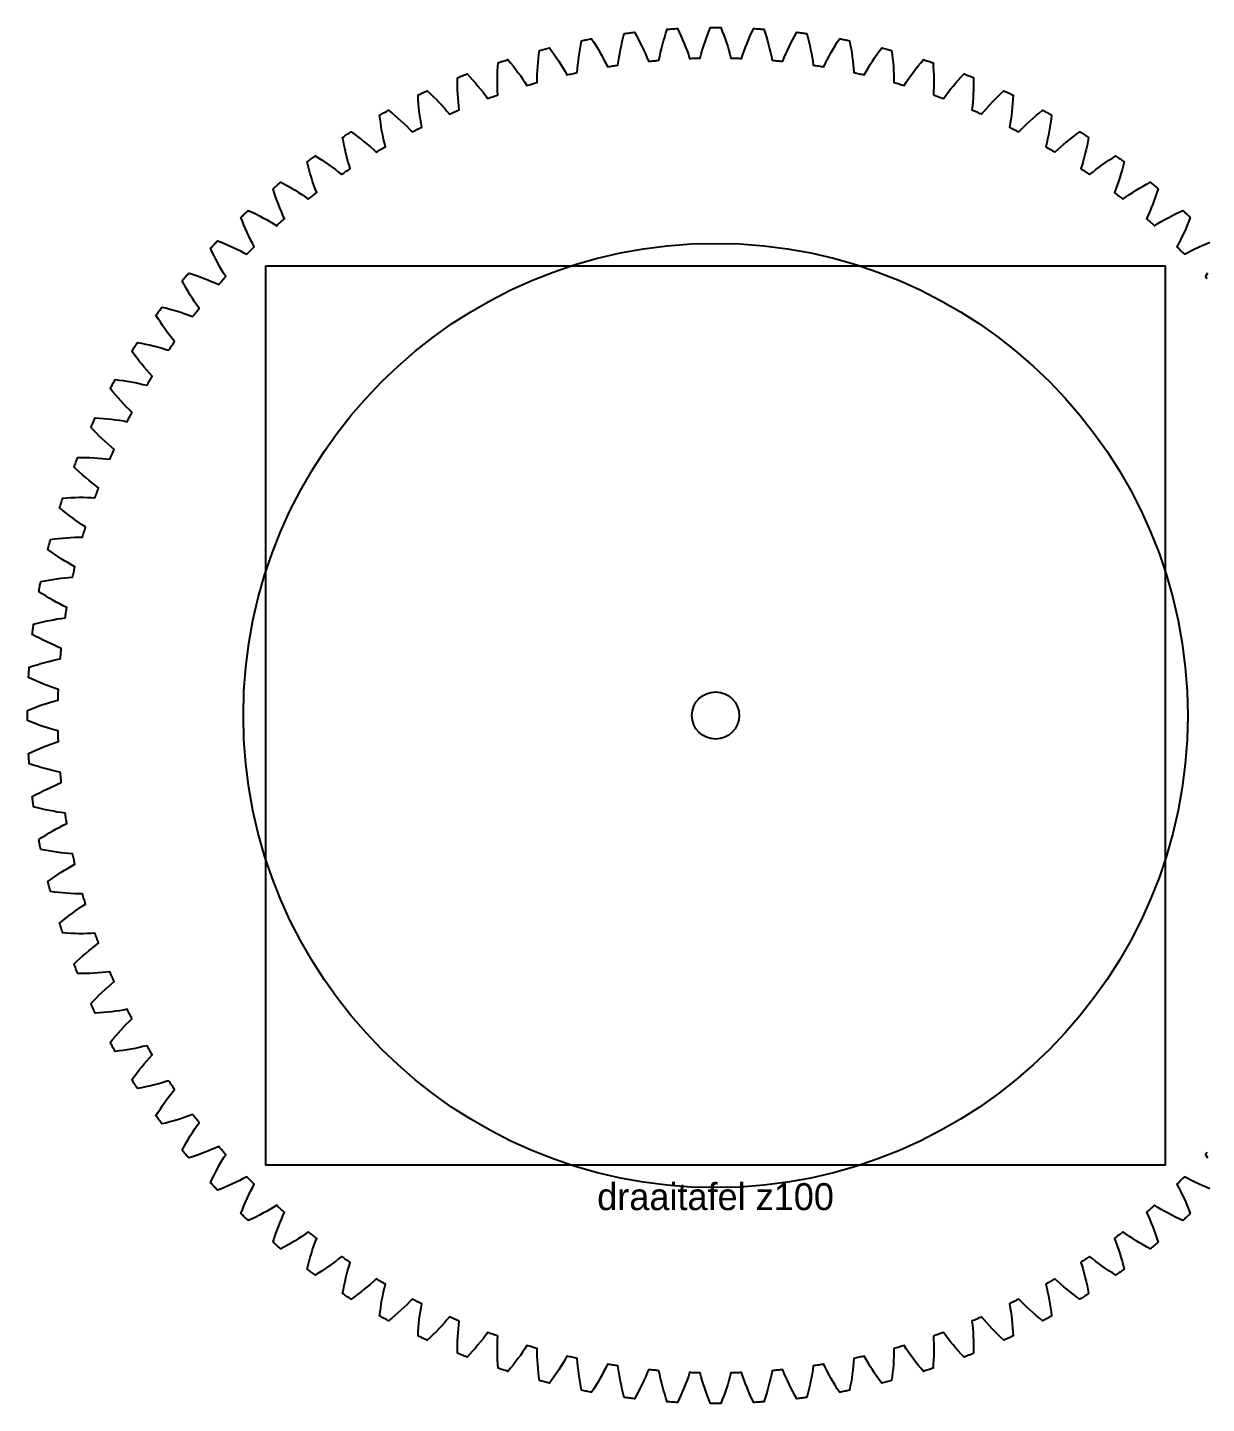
# Model space of a CAD drawing. Header units: millimetres. Extents: x 8 to 424, y 8 to 314.
# Drawn here: x 8 to 270.2, y 8 to 314 of the extents above; entities that cross this region are included whole.
import ezdxf
from ezdxf.enums import TextEntityAlignment as Align

# ---------------------------------------------------------------- set-up
doc = ezdxf.new("R2010")
doc.units = ezdxf.units.MM
for name, color, linetype in [('CUT', 1, 'CONTINUOUS'), ('ENGRAVE', 5, 'CONTINUOUS'), ('LABELS', 8, 'CONTINUOUS')]:
    doc.layers.add(name, color=color, linetype=linetype)

msp = doc.modelspace()

# ---------------------------------------------------------------- linework, layer by layer
at = {"layer": 'CUT'}
for points in [[(270.901, 55.77), (270.059, 56.112), (269.228, 56.465), (268.408, 56.831), (267.599, 57.209), (266.801, 57.6), (266.016, 58.004), (265.244, 58.422), (265.037, 58.212), (264.83, 58.003), (264.622, 57.794), (264.414, 57.586), (264.206, 57.378), (263.997, 57.17), (263.788, 56.963), (263.578, 56.756), (263.996, 55.984), (264.4, 55.199), (264.791, 54.401), (265.169, 53.592), (265.535, 52.772), (265.888, 51.941), (266.23, 51.099), (266.56, 50.247), (266.354, 50.052), (266.148, 49.857), (265.942, 49.662), (265.736, 49.468), (265.529, 49.274), (265.322, 49.08), (265.114, 48.887), (264.906, 48.694), (264.077, 49.077), (263.258, 49.471), (262.451, 49.876), (261.655, 50.292), (260.871, 50.72), (260.1, 51.161), (259.342, 51.613), (258.598, 52.079), (258.378, 51.883), (258.158, 51.687), (257.938, 51.491), (257.717, 51.296), (257.496, 51.102), (257.274, 50.908), (257.052, 50.714), (256.83, 50.521), (257.199, 49.724), (257.553, 48.915), (257.893, 48.095), (258.219, 47.263), (258.533, 46.422), (258.833, 45.57), (259.121, 44.708), (259.397, 43.838), (259.18, 43.656), (258.962, 43.474), (258.744, 43.292), (258.526, 43.111), (258.307, 42.931), (258.088, 42.751), (257.869, 42.571), (257.649, 42.392), (256.846, 42.826), (256.054, 43.27), (255.273, 43.725), (254.505, 44.191), (253.75, 44.667), (253.008, 45.155), (252.279, 45.654), (251.566, 46.166), (251.334, 45.984), (251.102, 45.802), (250.87, 45.621), (250.638, 45.44), (250.405, 45.26), (250.171, 45.08), (249.938, 44.9), (249.704, 44.721), (250.022, 43.903), (250.324, 43.074), (250.612, 42.233), (250.886, 41.383), (251.146, 40.523), (251.392, 39.655), (251.626, 38.777), (251.846, 37.891), (251.618, 37.722), (251.389, 37.555), (251.16, 37.387), (250.931, 37.22), (250.702, 37.054), (250.472, 36.888), (250.242, 36.722), (250.011, 36.557), (249.236, 37.041), (248.474, 37.534), (247.723, 38.037), (246.986, 38.55), (246.262, 39.073), (245.552, 39.606), (244.857, 40.15), (244.177, 40.706), (243.934, 40.538), (243.691, 40.372), (243.448, 40.205), (243.205, 40.039), (242.961, 39.874), (242.717, 39.709), (242.472, 39.545), (242.227, 39.381), (242.494, 38.544), (242.744, 37.698), (242.978, 36.841), (243.198, 35.975), (243.403, 35.101), (243.595, 34.218), (243.772, 33.328), (243.937, 32.429), (243.699, 32.276), (243.46, 32.123), (243.221, 31.97), (242.981, 31.818), (242.742, 31.666), (242.502, 31.515), (242.262, 31.364), (242.022, 31.214), (241.279, 31.745), (240.549, 32.285), (239.831, 32.834), (239.128, 33.392), (238.438, 33.96), (237.763, 34.537), (237.103, 35.123), (236.459, 35.72), (236.207, 35.569), (235.954, 35.417), (235.701, 35.267), (235.447, 35.116), (235.194, 34.967), (234.94, 34.818), (234.685, 34.669), (234.431, 34.521), (234.644, 33.669), (234.84, 32.808), (235.02, 31.939), (235.185, 31.061), (235.335, 30.175), (235.471, 29.282), (235.592, 28.382), (235.7, 27.475), (235.453, 27.337), (235.205, 27.199), (234.957, 27.062), (234.708, 26.925), (234.46, 26.789), (234.211, 26.653), (233.962, 26.517), (233.712, 26.382), (233.004, 26.959), (232.31, 27.544), (231.628, 28.137), (230.961, 28.738), (230.308, 29.348), (229.671, 29.966), (229.049, 30.593), (228.444, 31.229), (228.182, 31.094), (227.921, 30.959), (227.658, 30.824), (227.396, 30.69), (227.133, 30.557), (226.871, 30.424), (226.607, 30.291), (226.344, 30.16), (226.503, 29.296), (226.645, 28.425), (226.77, 27.545), (226.88, 26.659), (226.974, 25.766), (227.053, 24.866), (227.118, 23.96), (227.169, 23.048), (226.913, 22.926), (226.657, 22.804), (226.401, 22.682), (226.144, 22.561), (225.888, 22.441), (225.631, 22.321), (225.373, 22.201), (225.116, 22.082), (224.446, 22.703), (223.789, 23.33), (223.146, 23.965), (222.518, 24.607), (221.905, 25.256), (221.307, 25.913), (220.726, 26.578), (220.162, 27.251), (219.893, 27.132), (219.623, 27.013), (219.353, 26.896), (219.083, 26.778), (218.812, 26.662), (218.542, 26.545), (218.271, 26.43), (218, 26.315), (218.104, 25.443), (218.191, 24.564), (218.261, 23.679), (218.314, 22.788), (218.352, 21.89), (218.375, 20.987), (218.383, 20.079), (218.376, 19.166), (218.113, 19.06), (217.85, 18.954), (217.587, 18.849), (217.323, 18.744), (217.059, 18.64), (216.795, 18.536), (216.531, 18.433), (216.267, 18.331), (215.637, 18.992), (215.021, 19.659), (214.419, 20.333), (213.833, 21.013), (213.261, 21.7), (212.706, 22.393), (212.168, 23.093), (211.647, 23.8), (211.371, 23.698), (211.094, 23.597), (210.817, 23.496), (210.54, 23.396), (210.263, 23.297), (209.986, 23.198), (209.708, 23.099), (209.43, 23.002), (209.48, 22.125), (209.511, 21.243), (209.525, 20.355), (209.523, 19.461), (209.504, 18.563), (209.47, 17.661), (209.421, 16.754), (209.357, 15.843), (209.088, 15.753), (208.819, 15.665), (208.549, 15.576), (208.28, 15.488), (208.01, 15.401), (207.74, 15.314), (207.47, 15.228), (207.2, 15.142), (206.612, 15.841), (206.039, 16.546), (205.481, 17.256), (204.938, 17.972), (204.411, 18.693), (203.901, 19.42), (203.408, 20.152), (202.933, 20.89), (202.65, 20.806), (202.368, 20.723), (202.085, 20.64), (201.802, 20.557), (201.519, 20.475), (201.236, 20.394), (200.953, 20.313), (200.67, 20.233), (200.664, 19.355), (200.64, 18.472), (200.598, 17.585), (200.54, 16.694), (200.465, 15.799), (200.374, 14.9), (200.268, 13.998), (200.147, 13.093), (199.873, 13.021), (199.599, 12.949), (199.324, 12.878), (199.05, 12.807), (198.775, 12.737), (198.5, 12.667), (198.225, 12.598), (197.95, 12.529), (197.408, 13.264), (196.88, 14.003), (196.368, 14.747), (195.871, 15.495), (195.39, 16.248), (194.926, 17.005), (194.48, 17.767), (194.052, 18.534), (193.765, 18.468), (193.478, 18.402), (193.191, 18.337), (192.903, 18.272), (192.616, 18.208), (192.328, 18.145), (192.04, 18.082), (191.752, 18.02), (191.692, 17.144), (191.613, 16.264), (191.515, 15.382), (191.401, 14.496), (191.27, 13.607), (191.123, 12.716), (190.96, 11.823), (190.783, 10.927), (190.505, 10.872), (190.226, 10.817), (189.948, 10.763), (189.669, 10.71), (189.391, 10.657), (189.112, 10.605), (188.833, 10.553), (188.554, 10.502), (188.059, 11.269), (187.579, 12.04), (187.115, 12.815), (186.666, 13.593), (186.233, 14.374), (185.818, 15.159), (185.42, 15.948), (185.042, 16.74), (184.751, 16.691), (184.46, 16.644), (184.169, 16.597), (183.879, 16.551), (183.588, 16.505), (183.296, 16.46), (183.005, 16.415), (182.714, 16.371), (182.599, 15.501), (182.464, 14.628), (182.312, 13.753), (182.142, 12.876), (181.955, 11.998), (181.753, 11.117), (181.534, 10.236), (181.301, 9.353), (181.02, 9.315), (180.739, 9.279), (180.457, 9.242), (180.176, 9.206), (179.895, 9.171), (179.613, 9.136), (179.332, 9.102), (179.05, 9.068), (178.604, 9.866), (178.174, 10.665), (177.758, 11.467), (177.359, 12.272), (176.977, 13.079), (176.612, 13.889), (176.264, 14.7), (175.936, 15.515), (175.643, 15.485), (175.35, 15.456), (175.057, 15.427), (174.763, 15.399), (174.47, 15.372), (174.177, 15.345), (173.883, 15.319), (173.59, 15.293), (173.42, 14.432), (173.231, 13.569), (173.024, 12.705), (172.799, 11.841), (172.558, 10.976), (172.301, 10.11), (172.027, 9.244), (171.739, 8.377), (171.456, 8.358), (171.173, 8.339), (170.89, 8.32), (170.607, 8.302), (170.324, 8.284), (170.041, 8.267), (169.758, 8.251), (169.475, 8.235), (169.08, 9.058), (168.7, 9.884), (168.336, 10.71), (167.988, 11.538), (167.657, 12.368), (167.343, 13.199), (167.048, 14.031), (166.771, 14.864), (166.477, 14.853), (166.183, 14.842), (165.888, 14.832), (165.594, 14.822), (165.299, 14.813), (165.005, 14.805), (164.71, 14.797), (164.416, 14.79), (164.192, 13.941), (163.95, 13.092), (163.689, 12.243), (163.41, 11.394), (163.115, 10.546), (162.804, 9.698), (162.477, 8.851), (162.134, 8.004), (161.851, 8.002), (161.567, 8.001), (161.284, 8), (161, 8), (160.716, 8), (160.433, 8.001), (160.149, 8.002), (159.866, 8.004), (159.523, 8.851), (159.196, 9.698), (158.885, 10.546), (158.59, 11.394), (158.311, 12.243), (158.05, 13.092), (157.808, 13.941), (157.584, 14.79), (157.29, 14.797), (156.995, 14.805), (156.701, 14.813), (156.406, 14.822), (156.112, 14.832), (155.817, 14.842), (155.523, 14.853), (155.229, 14.864), (154.952, 14.031), (154.657, 13.199), (154.343, 12.368), (154.012, 11.538), (153.664, 10.71), (153.3, 9.884), (152.92, 9.058), (152.525, 8.235), (152.242, 8.251), (151.959, 8.267), (151.676, 8.284), (151.393, 8.302), (151.11, 8.32), (150.827, 8.339), (150.544, 8.358), (150.261, 8.377), (149.973, 9.244), (149.699, 10.11), (149.442, 10.976), (149.201, 11.841), (148.976, 12.705), (148.769, 13.569), (148.58, 14.432), (148.41, 15.293), (148.117, 15.319), (147.823, 15.345), (147.53, 15.372), (147.237, 15.399), (146.943, 15.427), (146.65, 15.456), (146.357, 15.485), (146.064, 15.515), (145.736, 14.7), (145.388, 13.889), (145.023, 13.079), (144.641, 12.272), (144.242, 11.467), (143.826, 10.665), (143.396, 9.866), (142.95, 9.068), (142.668, 9.102), (142.387, 9.136), (142.105, 9.171), (141.824, 9.206), (141.543, 9.242), (141.261, 9.279), (140.98, 9.315), (140.699, 9.353), (140.466, 10.236), (140.247, 11.117), (140.045, 11.998), (139.858, 12.876), (139.688, 13.753), (139.536, 14.628), (139.401, 15.501), (139.286, 16.371), (138.995, 16.415), (138.704, 16.46), (138.412, 16.505), (138.121, 16.551), (137.831, 16.597), (137.54, 16.644), (137.249, 16.691), (136.958, 16.74), (136.58, 15.948), (136.182, 15.159), (135.767, 14.374), (135.334, 13.593), (134.885, 12.815), (134.421, 12.04), (133.941, 11.269), (133.446, 10.502), (133.167, 10.553), (132.888, 10.605), (132.609, 10.657), (132.331, 10.71), (132.052, 10.763), (131.774, 10.817), (131.495, 10.872), (131.217, 10.927), (131.04, 11.823), (130.877, 12.716), (130.73, 13.607), (130.599, 14.496), (130.485, 15.382), (130.387, 16.264), (130.308, 17.144), (130.248, 18.02), (129.96, 18.082), (129.672, 18.145), (129.384, 18.208), (129.097, 18.272), (128.809, 18.337), (128.522, 18.402), (128.235, 18.468), (127.948, 18.534), (127.52, 17.767), (127.074, 17.005), (126.61, 16.248), (126.129, 15.495), (125.632, 14.747), (125.12, 14.003), (124.592, 13.264), (124.05, 12.529), (123.775, 12.598), (123.5, 12.667), (123.225, 12.737), (122.95, 12.807), (122.676, 12.878), (122.401, 12.949), (122.127, 13.021), (121.853, 13.093), (121.732, 13.998), (121.626, 14.9), (121.535, 15.799), (121.46, 16.694), (121.402, 17.585), (121.36, 18.472), (121.336, 19.355), (121.33, 20.233), (121.047, 20.313), (120.764, 20.394), (120.481, 20.475), (120.198, 20.557), (119.915, 20.64), (119.632, 20.723), (119.35, 20.806), (119.067, 20.89), (118.592, 20.152), (118.099, 19.42), (117.589, 18.693), (117.062, 17.972), (116.519, 17.256), (115.961, 16.546), (115.388, 15.841), (114.8, 15.142), (114.53, 15.228), (114.26, 15.314), (113.99, 15.401), (113.72, 15.488), (113.451, 15.576), (113.181, 15.665), (112.912, 15.753), (112.643, 15.843), (112.579, 16.754), (112.53, 17.661), (112.496, 18.563), (112.477, 19.461), (112.475, 20.355), (112.489, 21.243), (112.52, 22.125), (112.57, 23.002), (112.292, 23.099), (112.014, 23.198), (111.737, 23.297), (111.46, 23.396), (111.183, 23.496), (110.906, 23.597), (110.629, 23.698), (110.353, 23.8), (109.832, 23.093), (109.294, 22.393), (108.739, 21.7), (108.167, 21.013), (107.581, 20.333), (106.979, 19.659), (106.363, 18.992), (105.733, 18.331), (105.469, 18.433), (105.205, 18.536), (104.941, 18.64), (104.677, 18.744), (104.413, 18.849), (104.15, 18.954), (103.887, 19.06), (103.624, 19.166), (103.617, 20.079), (103.625, 20.987), (103.648, 21.89), (103.686, 22.788), (103.739, 23.679), (103.809, 24.564), (103.896, 25.443), (104, 26.315), (103.729, 26.43), (103.458, 26.545), (103.188, 26.662), (102.917, 26.778), (102.647, 26.896), (102.377, 27.013), (102.107, 27.132), (101.838, 27.251), (101.274, 26.578), (100.693, 25.913), (100.095, 25.256), (99.482, 24.607), (98.854, 23.965), (98.211, 23.33), (97.554, 22.703), (96.884, 22.082), (96.627, 22.201), (96.369, 22.321), (96.112, 22.441), (95.856, 22.561), (95.599, 22.682), (95.343, 22.804), (95.087, 22.926), (94.831, 23.048), (94.882, 23.96), (94.947, 24.866), (95.026, 25.766), (95.12, 26.659), (95.23, 27.545), (95.355, 28.425), (95.497, 29.296), (95.656, 30.16), (95.393, 30.291), (95.129, 30.424), (94.867, 30.557), (94.604, 30.69), (94.342, 30.824), (94.079, 30.959), (93.818, 31.094), (93.556, 31.229), (92.951, 30.593), (92.329, 29.966), (91.692, 29.348), (91.039, 28.738), (90.372, 28.137), (89.69, 27.544), (88.996, 26.959), (88.288, 26.382), (88.038, 26.517), (87.789, 26.653), (87.54, 26.789), (87.292, 26.925), (87.043, 27.062), (86.795, 27.199), (86.547, 27.337), (86.3, 27.475), (86.408, 28.382), (86.529, 29.282), (86.665, 30.175), (86.815, 31.061), (86.98, 31.939), (87.16, 32.808), (87.356, 33.669), (87.569, 34.521), (87.315, 34.669), (87.06, 34.818), (86.806, 34.967), (86.553, 35.116), (86.299, 35.267), (86.046, 35.417), (85.793, 35.569), (85.541, 35.72), (84.897, 35.123), (84.237, 34.537), (83.562, 33.96), (82.872, 33.392), (82.169, 32.834), (81.451, 32.285), (80.721, 31.745), (79.978, 31.214), (79.738, 31.364), (79.498, 31.515), (79.258, 31.666), (79.019, 31.818), (78.779, 31.97), (78.54, 32.123), (78.301, 32.276), (78.063, 32.429), (78.228, 33.328), (78.405, 34.218), (78.597, 35.101), (78.802, 35.975), (79.022, 36.841), (79.256, 37.698), (79.506, 38.544), (79.773, 39.381), (79.528, 39.545), (79.283, 39.709), (79.039, 39.874), (78.795, 40.039), (78.552, 40.205), (78.309, 40.372), (78.066, 40.538), (77.823, 40.706), (77.143, 40.15), (76.448, 39.606), (75.738, 39.073), (75.014, 38.55), (74.277, 38.037), (73.526, 37.534), (72.764, 37.041), (71.989, 36.557), (71.758, 36.722), (71.528, 36.888), (71.298, 37.054), (71.069, 37.22), (70.84, 37.387), (70.611, 37.555), (70.382, 37.722), (70.154, 37.891), (70.374, 38.777), (70.608, 39.655), (70.854, 40.523), (71.114, 41.383), (71.388, 42.233), (71.676, 43.074), (71.978, 43.903), (72.296, 44.721), (72.062, 44.9), (71.829, 45.08), (71.595, 45.26), (71.362, 45.44), (71.13, 45.621), (70.898, 45.802), (70.666, 45.984), (70.434, 46.166), (69.721, 45.654), (68.992, 45.155), (68.25, 44.667), (67.495, 44.191), (66.727, 43.725), (65.946, 43.27), (65.154, 42.826), (64.351, 42.392), (64.131, 42.571), (63.912, 42.751), (63.693, 42.931), (63.474, 43.111), (63.256, 43.292), (63.038, 43.474), (62.82, 43.656), (62.603, 43.838), (62.879, 44.708), (63.167, 45.57), (63.467, 46.422), (63.781, 47.263), (64.107, 48.095), (64.447, 48.915), (64.801, 49.724), (65.17, 50.521), (64.948, 50.714), (64.726, 50.908), (64.504, 51.102), (64.283, 51.296), (64.062, 51.491), (63.842, 51.687), (63.622, 51.883), (63.402, 52.079), (62.658, 51.613), (61.9, 51.161), (61.129, 50.72), (60.345, 50.292), (59.549, 49.876), (58.742, 49.471), (57.923, 49.077), (57.094, 48.694), (56.886, 48.887), (56.678, 49.08), (56.471, 49.274), (56.264, 49.468), (56.058, 49.662), (55.852, 49.857), (55.646, 50.052), (55.44, 50.247), (55.77, 51.099), (56.112, 51.941), (56.465, 52.772), (56.831, 53.592), (57.209, 54.401), (57.6, 55.199), (58.004, 55.984), (58.422, 56.756), (58.212, 56.963), (58.003, 57.17), (57.794, 57.378), (57.586, 57.586), (57.378, 57.794), (57.17, 58.003), (56.963, 58.212), (56.756, 58.422), (55.984, 58.004), (55.199, 57.6), (54.401, 57.209), (53.592, 56.831), (52.772, 56.465), (51.941, 56.112), (51.099, 55.77), (50.247, 55.44), (50.052, 55.646), (49.857, 55.852), (49.662, 56.058), (49.468, 56.264), (49.274, 56.471), (49.08, 56.678), (48.887, 56.886), (48.694, 57.094), (49.077, 57.923), (49.471, 58.742), (49.876, 59.549), (50.292, 60.345), (50.72, 61.129), (51.161, 61.9), (51.613, 62.658), (52.079, 63.402), (51.883, 63.622), (51.687, 63.842), (51.491, 64.062), (51.296, 64.283), (51.102, 64.504), (50.908, 64.726), (50.714, 64.948), (50.521, 65.17), (49.724, 64.801), (48.915, 64.447), (48.095, 64.107), (47.263, 63.781), (46.422, 63.467), (45.57, 63.167), (44.708, 62.879), (43.838, 62.603), (43.656, 62.82), (43.474, 63.038), (43.292, 63.256), (43.111, 63.474), (42.931, 63.693), (42.751, 63.912), (42.571, 64.131), (42.392, 64.351), (42.826, 65.154), (43.27, 65.946), (43.725, 66.727), (44.191, 67.495), (44.667, 68.25), (45.155, 68.992), (45.654, 69.721), (46.166, 70.434), (45.984, 70.666), (45.802, 70.898), (45.621, 71.13), (45.44, 71.362), (45.26, 71.595), (45.08, 71.829), (44.9, 72.062), (44.721, 72.296), (43.903, 71.978), (43.074, 71.676), (42.233, 71.388), (41.383, 71.114), (40.523, 70.854), (39.655, 70.608), (38.777, 70.374), (37.891, 70.154), (37.722, 70.382), (37.555, 70.611), (37.387, 70.84), (37.22, 71.069), (37.054, 71.298), (36.888, 71.528), (36.722, 71.758), (36.557, 71.989), (37.041, 72.764), (37.534, 73.526), (38.037, 74.277), (38.55, 75.014), (39.073, 75.738), (39.606, 76.448), (40.15, 77.143), (40.706, 77.823), (40.538, 78.066), (40.372, 78.309), (40.205, 78.552), (40.039, 78.795), (39.874, 79.039), (39.709, 79.283), (39.545, 79.528), (39.381, 79.773), (38.544, 79.506), (37.698, 79.256), (36.841, 79.022), (35.975, 78.802), (35.101, 78.597), (34.218, 78.405), (33.328, 78.228), (32.429, 78.063), (32.276, 78.301), (32.123, 78.54), (31.97, 78.779), (31.818, 79.019), (31.666, 79.258), (31.515, 79.498), (31.364, 79.738), (31.214, 79.978), (31.745, 80.721), (32.285, 81.451), (32.834, 82.169), (33.392, 82.872), (33.96, 83.562), (34.537, 84.237), (35.123, 84.897), (35.72, 85.541), (35.569, 85.793), (35.417, 86.046), (35.267, 86.299), (35.116, 86.553), (34.967, 86.806), (34.818, 87.06), (34.669, 87.315), (34.521, 87.569), (33.669, 87.356), (32.808, 87.16), (31.939, 86.98), (31.061, 86.815), (30.175, 86.665), (29.282, 86.529), (28.382, 86.408), (27.475, 86.3), (27.337, 86.547), (27.199, 86.795), (27.062, 87.043), (26.925, 87.292), (26.789, 87.54), (26.653, 87.789), (26.517, 88.038), (26.382, 88.288), (26.959, 88.996), (27.544, 89.69), (28.137, 90.372), (28.738, 91.039), (29.348, 91.692), (29.966, 92.329), (30.593, 92.951), (31.229, 93.556), (31.094, 93.818), (30.959, 94.079), (30.824, 94.342), (30.69, 94.604), (30.557, 94.867), (30.424, 95.129), (30.291, 95.393), (30.16, 95.656), (29.296, 95.497), (28.425, 95.355), (27.545, 95.23), (26.659, 95.12), (25.766, 95.026), (24.866, 94.947), (23.96, 94.882), (23.048, 94.831), (22.926, 95.087), (22.804, 95.343), (22.682, 95.599), (22.561, 95.856), (22.441, 96.112), (22.321, 96.369), (22.201, 96.627), (22.082, 96.884), (22.703, 97.554), (23.33, 98.211), (23.965, 98.854), (24.607, 99.482), (25.256, 100.095), (25.913, 100.693), (26.578, 101.274), (27.251, 101.838), (27.132, 102.107), (27.013, 102.377), (26.896, 102.647), (26.778, 102.917), (26.662, 103.188), (26.545, 103.458), (26.43, 103.729), (26.315, 104), (25.443, 103.896), (24.564, 103.809), (23.679, 103.739), (22.788, 103.686), (21.89, 103.648), (20.987, 103.625), (20.079, 103.617), (19.166, 103.624), (19.06, 103.887), (18.954, 104.15), (18.849, 104.413), (18.744, 104.677), (18.64, 104.941), (18.536, 105.205), (18.433, 105.469), (18.331, 105.733), (18.992, 106.363), (19.659, 106.979), (20.333, 107.581), (21.013, 108.167), (21.7, 108.739), (22.393, 109.294), (23.093, 109.832), (23.8, 110.353), (23.698, 110.629), (23.597, 110.906), (23.496, 111.183), (23.396, 111.46), (23.297, 111.737), (23.198, 112.014), (23.099, 112.292), (23.002, 112.57), (22.125, 112.52), (21.243, 112.489), (20.355, 112.475), (19.461, 112.477), (18.563, 112.496), (17.661, 112.53), (16.754, 112.579), (15.843, 112.643), (15.753, 112.912), (15.665, 113.181), (15.576, 113.451), (15.488, 113.72), (15.401, 113.99), (15.314, 114.26), (15.228, 114.53), (15.142, 114.8), (15.841, 115.388), (16.546, 115.961), (17.256, 116.519), (17.972, 117.062), (18.693, 117.589), (19.42, 118.099), (20.152, 118.592), (20.89, 119.067), (20.806, 119.35), (20.723, 119.632), (20.64, 119.915), (20.557, 120.198), (20.475, 120.481), (20.394, 120.764), (20.313, 121.047), (20.233, 121.33), (19.355, 121.336), (18.472, 121.36), (17.585, 121.402), (16.694, 121.46), (15.799, 121.535), (14.9, 121.626), (13.998, 121.732), (13.093, 121.853), (13.021, 122.127), (12.949, 122.401), (12.878, 122.676), (12.807, 122.95), (12.737, 123.225), (12.667, 123.5), (12.598, 123.775), (12.529, 124.05), (13.264, 124.592), (14.003, 125.12), (14.747, 125.632), (15.495, 126.129), (16.248, 126.61), (17.005, 127.074), (17.767, 127.52), (18.534, 127.948), (18.468, 128.235), (18.402, 128.522), (18.337, 128.809), (18.272, 129.097), (18.208, 129.384), (18.145, 129.672), (18.082, 129.96), (18.02, 130.248), (17.144, 130.308), (16.264, 130.387), (15.382, 130.485), (14.496, 130.599), (13.607, 130.73), (12.716, 130.877), (11.823, 131.04), (10.927, 131.217), (10.872, 131.495), (10.817, 131.774), (10.763, 132.052), (10.71, 132.331), (10.657, 132.609), (10.605, 132.888), (10.553, 133.167), (10.502, 133.446), (11.269, 133.941), (12.04, 134.421), (12.815, 134.885), (13.593, 135.334), (14.374, 135.767), (15.159, 136.182), (15.948, 136.58), (16.74, 136.958), (16.691, 137.249), (16.644, 137.54), (16.597, 137.831), (16.551, 138.121), (16.505, 138.412), (16.46, 138.704), (16.415, 138.995), (16.371, 139.286), (15.501, 139.401), (14.628, 139.536), (13.753, 139.688), (12.876, 139.858), (11.998, 140.045), (11.117, 140.247), (10.236, 140.466), (9.353, 140.699), (9.315, 140.98), (9.279, 141.261), (9.242, 141.543), (9.206, 141.824), (9.171, 142.105), (9.136, 142.387), (9.102, 142.668), (9.068, 142.95), (9.866, 143.396), (10.665, 143.826), (11.467, 144.242), (12.272, 144.641), (13.079, 145.023), (13.889, 145.388), (14.7, 145.736), (15.515, 146.064), (15.485, 146.357), (15.456, 146.65), (15.427, 146.943), (15.399, 147.237), (15.372, 147.53), (15.345, 147.823), (15.319, 148.117), (15.293, 148.41), (14.432, 148.58), (13.569, 148.769), (12.705, 148.976), (11.841, 149.201), (10.976, 149.442), (10.11, 149.699), (9.244, 149.973), (8.377, 150.261), (8.358, 150.544), (8.339, 150.827), (8.32, 151.11), (8.302, 151.393), (8.284, 151.676), (8.267, 151.959), (8.251, 152.242), (8.235, 152.525), (9.058, 152.92), (9.884, 153.3), (10.71, 153.664), (11.538, 154.012), (12.368, 154.343), (13.199, 154.657), (14.031, 154.952), (14.864, 155.229), (14.853, 155.523), (14.842, 155.817), (14.832, 156.112), (14.822, 156.406), (14.813, 156.701), (14.805, 156.995), (14.797, 157.29), (14.79, 157.584), (13.941, 157.808), (13.092, 158.05), (12.243, 158.311), (11.394, 158.59), (10.546, 158.885), (9.698, 159.196), (8.851, 159.523), (8.004, 159.866), (8.002, 160.149), (8.001, 160.433), (8, 160.716), (8, 161), (8, 161.284), (8.001, 161.567), (8.002, 161.851), (8.004, 162.134), (8.851, 162.477), (9.698, 162.804), (10.546, 163.115), (11.394, 163.41), (12.243, 163.689), (13.092, 163.95), (13.941, 164.192), (14.79, 164.416), (14.797, 164.71), (14.805, 165.005), (14.813, 165.299), (14.822, 165.594), (14.832, 165.888), (14.842, 166.183), (14.853, 166.477), (14.864, 166.771), (14.031, 167.048), (13.199, 167.343), (12.368, 167.657), (11.538, 167.988), (10.71, 168.336), (9.884, 168.7), (9.058, 169.08), (8.235, 169.475), (8.251, 169.758), (8.267, 170.041), (8.284, 170.324), (8.302, 170.607), (8.32, 170.89), (8.339, 171.173), (8.358, 171.456), (8.377, 171.739), (9.244, 172.027), (10.11, 172.301), (10.976, 172.558), (11.841, 172.799), (12.705, 173.024), (13.569, 173.231), (14.432, 173.42), (15.293, 173.59), (15.319, 173.883), (15.345, 174.177), (15.372, 174.47), (15.399, 174.763), (15.427, 175.057), (15.456, 175.35), (15.485, 175.643), (15.515, 175.936), (14.7, 176.264), (13.889, 176.612), (13.079, 176.977), (12.272, 177.359), (11.467, 177.758), (10.665, 178.174), (9.866, 178.604), (9.068, 179.05), (9.102, 179.332), (9.136, 179.613), (9.171, 179.895), (9.206, 180.176), (9.242, 180.457), (9.279, 180.739), (9.315, 181.02), (9.353, 181.301), (10.236, 181.534), (11.117, 181.753), (11.998, 181.955), (12.876, 182.142), (13.753, 182.312), (14.628, 182.464), (15.501, 182.599), (16.371, 182.714), (16.415, 183.005), (16.46, 183.296), (16.505, 183.588), (16.551, 183.879), (16.597, 184.169), (16.644, 184.46), (16.691, 184.751), (16.74, 185.042), (15.948, 185.42), (15.159, 185.818), (14.374, 186.233), (13.593, 186.666), (12.815, 187.115), (12.04, 187.579), (11.269, 188.059), (10.502, 188.554), (10.553, 188.833), (10.605, 189.112), (10.657, 189.391), (10.71, 189.669), (10.763, 189.948), (10.817, 190.226), (10.872, 190.505), (10.927, 190.783), (11.823, 190.96), (12.716, 191.123), (13.607, 191.27), (14.496, 191.401), (15.382, 191.515), (16.264, 191.613), (17.144, 191.692), (18.02, 191.752), (18.082, 192.04), (18.145, 192.328), (18.208, 192.616), (18.272, 192.903), (18.337, 193.191), (18.402, 193.478), (18.468, 193.765), (18.534, 194.052), (17.767, 194.48), (17.005, 194.926), (16.248, 195.39), (15.495, 195.871), (14.747, 196.368), (14.003, 196.88), (13.264, 197.408), (12.529, 197.95), (12.598, 198.225), (12.667, 198.5), (12.737, 198.775), (12.807, 199.05), (12.878, 199.324), (12.949, 199.599), (13.021, 199.873), (13.093, 200.147), (13.998, 200.268), (14.9, 200.374), (15.799, 200.465), (16.694, 200.54), (17.585, 200.598), (18.472, 200.64), (19.355, 200.664), (20.233, 200.67), (20.313, 200.953), (20.394, 201.236), (20.475, 201.519), (20.557, 201.802), (20.64, 202.085), (20.723, 202.368), (20.806, 202.65), (20.89, 202.933), (20.152, 203.408), (19.42, 203.901), (18.693, 204.411), (17.972, 204.938), (17.256, 205.481), (16.546, 206.039), (15.841, 206.612), (15.142, 207.2), (15.228, 207.47), (15.314, 207.74), (15.401, 208.01), (15.488, 208.28), (15.576, 208.549), (15.665, 208.819), (15.753, 209.088), (15.843, 209.357), (16.754, 209.421), (17.661, 209.47), (18.563, 209.504), (19.461, 209.523), (20.355, 209.525), (21.243, 209.511), (22.125, 209.48), (23.002, 209.43), (23.099, 209.708), (23.198, 209.986), (23.297, 210.263), (23.396, 210.54), (23.496, 210.817), (23.597, 211.094), (23.698, 211.371), (23.8, 211.647), (23.093, 212.168), (22.393, 212.706), (21.7, 213.261), (21.013, 213.833), (20.333, 214.419), (19.659, 215.021), (18.992, 215.637), (18.331, 216.267), (18.433, 216.531), (18.536, 216.795), (18.64, 217.059), (18.744, 217.323), (18.849, 217.587), (18.954, 217.85), (19.06, 218.113), (19.166, 218.376), (20.079, 218.383), (20.987, 218.375), (21.89, 218.352), (22.788, 218.314), (23.679, 218.261), (24.564, 218.191), (25.443, 218.104), (26.315, 218), (26.43, 218.271), (26.545, 218.542), (26.662, 218.812), (26.778, 219.083), (26.896, 219.353), (27.013, 219.623), (27.132, 219.893), (27.251, 220.162), (26.578, 220.726), (25.913, 221.307), (25.256, 221.905), (24.607, 222.518), (23.965, 223.146), (23.33, 223.789), (22.703, 224.446), (22.082, 225.116), (22.201, 225.373), (22.321, 225.631), (22.441, 225.888), (22.561, 226.144), (22.682, 226.401), (22.804, 226.657), (22.926, 226.913), (23.048, 227.169), (23.96, 227.118), (24.866, 227.053), (25.766, 226.974), (26.659, 226.88), (27.545, 226.77), (28.425, 226.645), (29.296, 226.503), (30.16, 226.344), (30.291, 226.607), (30.424, 226.871), (30.557, 227.133), (30.69, 227.396), (30.824, 227.658), (30.959, 227.921), (31.094, 228.182), (31.229, 228.444), (30.593, 229.049), (29.966, 229.671), (29.348, 230.308), (28.738, 230.961), (28.137, 231.628), (27.544, 232.31), (26.959, 233.004), (26.382, 233.712), (26.517, 233.962), (26.653, 234.211), (26.789, 234.46), (26.925, 234.708), (27.062, 234.957), (27.199, 235.205), (27.337, 235.453), (27.475, 235.7), (28.382, 235.592), (29.282, 235.471), (30.175, 235.335), (31.061, 235.185), (31.939, 235.02), (32.808, 234.84), (33.669, 234.644), (34.521, 234.431), (34.669, 234.685), (34.818, 234.94), (34.967, 235.194), (35.116, 235.447), (35.267, 235.701), (35.417, 235.954), (35.569, 236.207), (35.72, 236.459), (35.123, 237.103), (34.537, 237.763), (33.96, 238.438), (33.392, 239.128), (32.834, 239.831), (32.285, 240.549), (31.745, 241.279), (31.214, 242.022), (31.364, 242.262), (31.515, 242.502), (31.666, 242.742), (31.818, 242.981), (31.97, 243.221), (32.123, 243.46), (32.276, 243.699), (32.429, 243.937), (33.328, 243.772), (34.218, 243.595), (35.101, 243.403), (35.975, 243.198), (36.841, 242.978), (37.698, 242.744), (38.544, 242.494), (39.381, 242.227), (39.545, 242.472), (39.709, 242.717), (39.874, 242.961), (40.039, 243.205), (40.205, 243.448), (40.372, 243.691), (40.538, 243.934), (40.706, 244.177), (40.15, 244.857), (39.606, 245.552), (39.073, 246.262), (38.55, 246.986), (38.037, 247.723), (37.534, 248.474), (37.041, 249.236), (36.557, 250.011), (36.722, 250.242), (36.888, 250.472), (37.054, 250.702), (37.22, 250.931), (37.387, 251.16), (37.555, 251.389), (37.722, 251.618), (37.891, 251.846), (38.777, 251.626), (39.655, 251.392), (40.523, 251.146), (41.383, 250.886), (42.233, 250.612), (43.074, 250.324), (43.903, 250.022), (44.721, 249.704), (44.9, 249.938), (45.08, 250.171), (45.26, 250.405), (45.44, 250.638), (45.621, 250.87), (45.802, 251.102), (45.984, 251.334), (46.166, 251.566), (45.654, 252.279), (45.155, 253.008), (44.667, 253.75), (44.191, 254.505), (43.725, 255.273), (43.27, 256.054), (42.826, 256.846), (42.392, 257.649), (42.571, 257.869), (42.751, 258.088), (42.931, 258.307), (43.111, 258.526), (43.292, 258.744), (43.474, 258.962), (43.656, 259.18), (43.838, 259.397), (44.708, 259.121), (45.57, 258.833), (46.422, 258.533), (47.263, 258.219), (48.095, 257.893), (48.915, 257.553), (49.724, 257.199), (50.521, 256.83), (50.714, 257.052), (50.908, 257.274), (51.102, 257.496), (51.296, 257.717), (51.491, 257.938), (51.687, 258.158), (51.883, 258.378), (52.079, 258.598), (51.613, 259.342), (51.161, 260.1), (50.72, 260.871), (50.292, 261.655), (49.876, 262.451), (49.471, 263.258), (49.077, 264.077), (48.694, 264.906), (48.887, 265.114), (49.08, 265.322), (49.274, 265.529), (49.468, 265.736), (49.662, 265.942), (49.857, 266.148), (50.052, 266.354), (50.247, 266.56), (51.099, 266.23), (51.941, 265.888), (52.772, 265.535), (53.592, 265.169), (54.401, 264.791), (55.199, 264.4), (55.984, 263.996), (56.756, 263.578), (56.963, 263.788), (57.17, 263.997), (57.378, 264.206), (57.586, 264.414), (57.794, 264.622), (58.003, 264.83), (58.212, 265.037), (58.422, 265.244), (58.004, 266.016), (57.6, 266.801), (57.209, 267.599), (56.831, 268.408), (56.465, 269.228), (56.112, 270.059), (55.77, 270.901), (55.44, 271.753), (55.646, 271.948), (55.852, 272.143), (56.058, 272.338), (56.264, 272.532), (56.471, 272.726), (56.678, 272.92), (56.886, 273.113), (57.094, 273.306), (57.923, 272.923), (58.742, 272.529), (59.549, 272.124), (60.345, 271.708), (61.129, 271.28), (61.9, 270.839), (62.658, 270.387), (63.402, 269.921), (63.622, 270.117), (63.842, 270.313), (64.062, 270.509), (64.283, 270.704), (64.504, 270.898), (64.726, 271.092), (64.948, 271.286), (65.17, 271.479), (64.801, 272.276), (64.447, 273.085), (64.107, 273.905), (63.781, 274.737), (63.467, 275.578), (63.167, 276.43), (62.879, 277.292), (62.603, 278.162), (62.82, 278.344), (63.038, 278.526), (63.256, 278.708), (63.474, 278.889), (63.693, 279.069), (63.912, 279.249), (64.131, 279.429), (64.351, 279.608), (65.154, 279.174), (65.946, 278.73), (66.727, 278.275), (67.495, 277.809), (68.25, 277.333), (68.992, 276.845), (69.721, 276.346), (70.434, 275.834), (70.666, 276.016), (70.898, 276.198), (71.13, 276.379), (71.362, 276.56), (71.595, 276.74), (71.829, 276.92), (72.062, 277.1), (72.296, 277.279), (71.978, 278.097), (71.676, 278.926), (71.388, 279.767), (71.114, 280.617), (70.854, 281.477), (70.608, 282.345), (70.374, 283.223), (70.154, 284.109), (70.382, 284.278), (70.611, 284.445), (70.84, 284.613), (71.069, 284.78), (71.298, 284.946), (71.528, 285.112), (71.758, 285.278), (71.989, 285.443), (72.764, 284.959), (73.526, 284.466), (74.277, 283.963), (75.014, 283.45), (75.738, 282.927), (76.448, 282.394), (77.143, 281.85), (77.823, 281.294), (78.066, 281.462), (78.309, 281.628), (78.552, 281.795), (78.795, 281.961), (79.039, 282.126), (79.283, 282.291), (79.528, 282.455), (79.773, 282.619), (79.506, 283.456), (79.256, 284.302), (79.022, 285.159), (78.802, 286.025), (78.597, 286.899), (78.405, 287.782), (78.228, 288.672), (78.063, 289.571), (78.301, 289.724), (78.54, 289.877), (78.779, 290.03), (79.019, 290.182), (79.258, 290.334), (79.498, 290.485), (79.738, 290.636), (79.978, 290.786), (80.721, 290.255), (81.451, 289.715), (82.169, 289.166), (82.872, 288.608), (83.562, 288.04), (84.237, 287.463), (84.897, 286.877), (85.541, 286.28), (85.793, 286.431), (86.046, 286.583), (86.299, 286.733), (86.553, 286.884), (86.806, 287.033), (87.06, 287.182), (87.315, 287.331), (87.569, 287.479), (87.356, 288.331), (87.16, 289.192), (86.98, 290.061), (86.815, 290.939), (86.665, 291.825), (86.529, 292.718), (86.408, 293.618), (86.3, 294.525), (86.547, 294.663), (86.795, 294.801), (87.043, 294.938), (87.292, 295.075), (87.54, 295.211), (87.789, 295.347), (88.038, 295.483), (88.288, 295.618), (88.996, 295.041), (89.69, 294.456), (90.372, 293.863), (91.039, 293.262), (91.692, 292.652), (92.329, 292.034), (92.951, 291.407), (93.556, 290.771), (93.818, 290.906), (94.079, 291.041), (94.342, 291.176), (94.604, 291.31), (94.867, 291.443), (95.129, 291.576), (95.393, 291.709), (95.656, 291.84), (95.497, 292.704), (95.355, 293.575), (95.23, 294.455), (95.12, 295.341), (95.026, 296.234), (94.947, 297.134), (94.882, 298.04), (94.831, 298.952), (95.087, 299.074), (95.343, 299.196), (95.599, 299.318), (95.856, 299.439), (96.112, 299.559), (96.369, 299.679), (96.627, 299.799), (96.884, 299.918), (97.554, 299.297), (98.211, 298.67), (98.854, 298.035), (99.482, 297.393), (100.095, 296.744), (100.693, 296.087), (101.274, 295.422), (101.838, 294.749), (102.107, 294.868), (102.377, 294.987), (102.647, 295.104), (102.917, 295.222), (103.188, 295.338), (103.458, 295.455), (103.729, 295.57), (104, 295.685), (103.896, 296.557), (103.809, 297.436), (103.739, 298.321), (103.686, 299.212), (103.648, 300.11), (103.625, 301.013), (103.617, 301.921), (103.624, 302.834), (103.887, 302.94), (104.15, 303.046), (104.413, 303.151), (104.677, 303.256), (104.941, 303.36), (105.205, 303.464), (105.469, 303.567), (105.733, 303.669), (106.363, 303.008), (106.979, 302.341), (107.581, 301.667), (108.167, 300.987), (108.739, 300.3), (109.294, 299.607), (109.832, 298.907), (110.353, 298.2), (110.629, 298.302), (110.906, 298.403), (111.183, 298.504), (111.46, 298.604), (111.737, 298.703), (112.014, 298.802), (112.292, 298.901), (112.57, 298.998), (112.52, 299.875), (112.489, 300.757), (112.475, 301.645), (112.477, 302.539), (112.496, 303.437), (112.53, 304.339), (112.579, 305.246), (112.643, 306.157), (112.912, 306.247), (113.181, 306.335), (113.451, 306.424), (113.72, 306.512), (113.99, 306.599), (114.26, 306.686), (114.53, 306.772), (114.8, 306.858), (115.388, 306.159), (115.961, 305.454), (116.519, 304.744), (117.062, 304.028), (117.589, 303.307), (118.099, 302.58), (118.592, 301.848), (119.067, 301.11), (119.35, 301.194), (119.632, 301.277), (119.915, 301.36), (120.198, 301.443), (120.481, 301.525), (120.764, 301.606), (121.047, 301.687), (121.33, 301.767), (121.336, 302.645), (121.36, 303.528), (121.402, 304.415), (121.46, 305.306), (121.535, 306.201), (121.626, 307.1), (121.732, 308.002), (121.853, 308.907), (122.127, 308.979), (122.401, 309.051), (122.676, 309.122), (122.95, 309.193), (123.225, 309.263), (123.5, 309.333), (123.775, 309.402), (124.05, 309.471), (124.592, 308.736), (125.12, 307.997), (125.632, 307.253), (126.129, 306.505), (126.61, 305.752), (127.074, 304.995), (127.52, 304.233), (127.948, 303.466), (128.235, 303.532), (128.522, 303.598), (128.809, 303.663), (129.097, 303.728), (129.384, 303.792), (129.672, 303.855), (129.96, 303.918), (130.248, 303.98), (130.308, 304.856), (130.387, 305.736), (130.485, 306.618), (130.599, 307.504), (130.73, 308.393), (130.877, 309.284), (131.04, 310.177), (131.217, 311.073), (131.495, 311.128), (131.774, 311.183), (132.052, 311.237), (132.331, 311.29), (132.609, 311.343), (132.888, 311.395), (133.167, 311.447), (133.446, 311.498), (133.941, 310.731), (134.421, 309.96), (134.885, 309.185), (135.334, 308.407), (135.767, 307.626), (136.182, 306.841), (136.58, 306.052), (136.958, 305.26), (137.249, 305.309), (137.54, 305.356), (137.831, 305.403), (138.121, 305.449), (138.412, 305.495), (138.704, 305.54), (138.995, 305.585), (139.286, 305.629), (139.401, 306.499), (139.536, 307.372), (139.688, 308.247), (139.858, 309.124), (140.045, 310.002), (140.247, 310.883), (140.466, 311.764), (140.699, 312.647), (140.98, 312.685), (141.261, 312.721), (141.543, 312.758), (141.824, 312.794), (142.105, 312.829), (142.387, 312.864), (142.668, 312.898), (142.95, 312.932), (143.396, 312.134), (143.826, 311.335), (144.242, 310.533), (144.641, 309.728), (145.023, 308.921), (145.388, 308.111), (145.736, 307.3), (146.064, 306.485), (146.357, 306.515), (146.65, 306.544), (146.943, 306.573), (147.237, 306.601), (147.53, 306.628), (147.823, 306.655), (148.117, 306.681), (148.41, 306.707), (148.58, 307.568), (148.769, 308.431), (148.976, 309.295), (149.201, 310.159), (149.442, 311.024), (149.699, 311.89), (149.973, 312.756), (150.261, 313.623), (150.544, 313.642), (150.827, 313.661), (151.11, 313.68), (151.393, 313.698), (151.676, 313.716), (151.959, 313.733), (152.242, 313.749), (152.525, 313.765), (152.92, 312.942), (153.3, 312.116), (153.664, 311.29), (154.012, 310.462), (154.343, 309.632), (154.657, 308.801), (154.952, 307.969), (155.229, 307.136), (155.523, 307.147), (155.817, 307.158), (156.112, 307.168), (156.406, 307.178), (156.701, 307.187), (156.995, 307.195), (157.29, 307.203), (157.584, 307.21), (157.808, 308.059), (158.05, 308.908), (158.311, 309.757), (158.59, 310.606), (158.885, 311.454), (159.196, 312.302), (159.523, 313.149), (159.866, 313.996), (160.149, 313.998), (160.433, 313.999), (160.716, 314), (161, 314), (161.284, 314), (161.567, 313.999), (161.851, 313.998), (162.134, 313.996), (162.477, 313.149), (162.804, 312.302), (163.115, 311.454), (163.41, 310.606), (163.689, 309.757), (163.95, 308.908), (164.192, 308.059), (164.416, 307.21), (164.71, 307.203), (165.005, 307.195), (165.299, 307.187), (165.594, 307.178), (165.888, 307.168), (166.183, 307.158), (166.477, 307.147), (166.771, 307.136), (167.048, 307.969), (167.343, 308.801), (167.657, 309.632), (167.988, 310.462), (168.336, 311.29), (168.7, 312.116), (169.08, 312.942), (169.475, 313.765), (169.758, 313.749), (170.041, 313.733), (170.324, 313.716), (170.607, 313.698), (170.89, 313.68), (171.173, 313.661), (171.456, 313.642), (171.739, 313.623), (172.027, 312.756), (172.301, 311.89), (172.558, 311.024), (172.799, 310.159), (173.024, 309.295), (173.231, 308.431), (173.42, 307.568), (173.59, 306.707), (173.883, 306.681), (174.177, 306.655), (174.47, 306.628), (174.763, 306.601), (175.057, 306.573), (175.35, 306.544), (175.643, 306.515), (175.936, 306.485), (176.264, 307.3), (176.612, 308.111), (176.977, 308.921), (177.359, 309.728), (177.758, 310.533), (178.174, 311.335), (178.604, 312.134), (179.05, 312.932), (179.332, 312.898), (179.613, 312.864), (179.895, 312.829), (180.176, 312.794), (180.457, 312.758), (180.739, 312.721), (181.02, 312.685), (181.301, 312.647), (181.534, 311.764), (181.753, 310.883), (181.955, 310.002), (182.142, 309.124), (182.312, 308.247), (182.464, 307.372), (182.599, 306.499), (182.714, 305.629), (183.005, 305.585), (183.296, 305.54), (183.588, 305.495), (183.879, 305.449), (184.169, 305.403), (184.46, 305.356), (184.751, 305.309), (185.042, 305.26), (185.42, 306.052), (185.818, 306.841), (186.233, 307.626), (186.666, 308.407), (187.115, 309.185), (187.579, 309.96), (188.059, 310.731), (188.554, 311.498), (188.833, 311.447), (189.112, 311.395), (189.391, 311.343), (189.669, 311.29), (189.948, 311.237), (190.226, 311.183), (190.505, 311.128), (190.783, 311.073), (190.96, 310.177), (191.123, 309.284), (191.27, 308.393), (191.401, 307.504), (191.515, 306.618), (191.613, 305.736), (191.692, 304.856), (191.752, 303.98), (192.04, 303.918), (192.328, 303.855), (192.616, 303.792), (192.903, 303.728), (193.191, 303.663), (193.478, 303.598), (193.765, 303.532), (194.052, 303.466), (194.48, 304.233), (194.926, 304.995), (195.39, 305.752), (195.871, 306.505), (196.368, 307.253), (196.88, 307.997), (197.408, 308.736), (197.95, 309.471), (198.225, 309.402), (198.5, 309.333), (198.775, 309.263), (199.05, 309.193), (199.324, 309.122), (199.599, 309.051), (199.873, 308.979), (200.147, 308.907), (200.268, 308.002), (200.374, 307.1), (200.465, 306.201), (200.54, 305.306), (200.598, 304.415), (200.64, 303.528), (200.664, 302.645), (200.67, 301.767), (200.953, 301.687), (201.236, 301.606), (201.519, 301.525), (201.802, 301.443), (202.085, 301.36), (202.368, 301.277), (202.65, 301.194), (202.933, 301.11), (203.408, 301.848), (203.901, 302.58), (204.411, 303.307), (204.938, 304.028), (205.481, 304.744), (206.039, 305.454), (206.612, 306.159), (207.2, 306.858), (207.47, 306.772), (207.74, 306.686), (208.01, 306.599), (208.28, 306.512), (208.549, 306.424), (208.819, 306.335), (209.088, 306.247), (209.357, 306.157), (209.421, 305.246), (209.47, 304.339), (209.504, 303.437), (209.523, 302.539), (209.525, 301.645), (209.511, 300.757), (209.48, 299.875), (209.43, 298.998), (209.708, 298.901), (209.986, 298.802), (210.263, 298.703), (210.54, 298.604), (210.817, 298.504), (211.094, 298.403), (211.371, 298.302), (211.647, 298.2), (212.168, 298.907), (212.706, 299.607), (213.261, 300.3), (213.833, 300.987), (214.419, 301.667), (215.021, 302.341), (215.637, 303.008), (216.267, 303.669), (216.531, 303.567), (216.795, 303.464), (217.059, 303.36), (217.323, 303.256), (217.587, 303.151), (217.85, 303.046), (218.113, 302.94), (218.376, 302.834), (218.383, 301.921), (218.375, 301.013), (218.352, 300.11), (218.314, 299.212), (218.261, 298.321), (218.191, 297.436), (218.104, 296.557), (218, 295.685), (218.271, 295.57), (218.542, 295.455), (218.812, 295.338), (219.083, 295.222), (219.353, 295.104), (219.623, 294.987), (219.893, 294.868), (220.162, 294.749), (220.726, 295.422), (221.307, 296.087), (221.905, 296.744), (222.518, 297.393), (223.146, 298.035), (223.789, 298.67), (224.446, 299.297), (225.116, 299.918), (225.373, 299.799), (225.631, 299.679), (225.888, 299.559), (226.144, 299.439), (226.401, 299.318), (226.657, 299.196), (226.913, 299.074), (227.169, 298.952), (227.118, 298.04), (227.053, 297.134), (226.974, 296.234), (226.88, 295.341), (226.77, 294.455), (226.645, 293.575), (226.503, 292.704), (226.344, 291.84), (226.607, 291.709), (226.871, 291.576), (227.133, 291.443), (227.396, 291.31), (227.658, 291.176), (227.921, 291.041), (228.182, 290.906), (228.444, 290.771), (229.049, 291.407), (229.671, 292.034), (230.308, 292.652), (230.961, 293.262), (231.628, 293.863), (232.31, 294.456), (233.004, 295.041), (233.712, 295.618), (233.962, 295.483), (234.211, 295.347), (234.46, 295.211), (234.708, 295.075), (234.957, 294.938), (235.205, 294.801), (235.453, 294.663), (235.7, 294.525), (235.592, 293.618), (235.471, 292.718), (235.335, 291.825), (235.185, 290.939), (235.02, 290.061), (234.84, 289.192), (234.644, 288.331), (234.431, 287.479), (234.685, 287.331), (234.94, 287.182), (235.194, 287.033), (235.447, 286.884), (235.701, 286.733), (235.954, 286.583), (236.207, 286.431), (236.459, 286.28), (237.103, 286.877), (237.763, 287.463), (238.438, 288.04), (239.128, 288.608), (239.831, 289.166), (240.549, 289.715), (241.279, 290.255), (242.022, 290.786), (242.262, 290.636), (242.502, 290.485), (242.742, 290.334), (242.981, 290.182), (243.221, 290.03), (243.46, 289.877), (243.699, 289.724), (243.937, 289.571), (243.772, 288.672), (243.595, 287.782), (243.403, 286.899), (243.198, 286.025), (242.978, 285.159), (242.744, 284.302), (242.494, 283.456), (242.227, 282.619), (242.472, 282.455), (242.717, 282.291), (242.961, 282.126), (243.205, 281.961), (243.448, 281.795), (243.691, 281.628), (243.934, 281.462), (244.177, 281.294), (244.857, 281.85), (245.552, 282.394), (246.262, 282.927), (246.986, 283.45), (247.723, 283.963), (248.474, 284.466), (249.236, 284.959), (250.011, 285.443), (250.242, 285.278), (250.472, 285.112), (250.702, 284.946), (250.931, 284.78), (251.16, 284.613), (251.389, 284.445), (251.618, 284.278), (251.846, 284.109), (251.626, 283.223), (251.392, 282.345), (251.146, 281.477), (250.886, 280.617), (250.612, 279.767), (250.324, 278.926), (250.022, 278.097), (249.704, 277.279), (249.938, 277.1), (250.171, 276.92), (250.405, 276.74), (250.638, 276.56), (250.87, 276.379), (251.102, 276.198), (251.334, 276.016), (251.566, 275.834), (252.279, 276.346), (253.008, 276.845), (253.75, 277.333), (254.505, 277.809), (255.273, 278.275), (256.054, 278.73), (256.846, 279.174), (257.649, 279.608), (257.869, 279.429), (258.088, 279.249), (258.307, 279.069), (258.526, 278.889), (258.744, 278.708), (258.962, 278.526), (259.18, 278.344), (259.397, 278.162), (259.121, 277.292), (258.833, 276.43), (258.533, 275.578), (258.219, 274.737), (257.893, 273.905), (257.553, 273.085), (257.199, 272.276), (256.83, 271.479), (257.052, 271.286), (257.274, 271.092), (257.496, 270.898), (257.717, 270.704), (257.938, 270.509), (258.158, 270.313), (258.378, 270.117), (258.598, 269.921), (259.342, 270.387), (260.1, 270.839), (260.871, 271.28), (261.655, 271.708), (262.451, 272.124), (263.258, 272.529), (264.077, 272.923), (264.906, 273.306), (265.114, 273.113), (265.322, 272.92), (265.529, 272.726), (265.736, 272.532), (265.942, 272.338), (266.148, 272.143), (266.354, 271.948), (266.56, 271.753), (266.23, 270.901), (265.888, 270.059), (265.535, 269.228), (265.169, 268.408), (264.791, 267.599), (264.4, 266.801), (263.996, 266.016), (263.578, 265.244), (263.788, 265.037), (263.997, 264.83), (264.206, 264.622), (264.414, 264.414), (264.622, 264.206), (264.83, 263.997), (265.037, 263.788), (265.244, 263.578), (266.016, 263.996), (266.801, 264.4), (267.599, 264.791), (268.408, 265.169), (269.228, 265.535), (270.059, 265.888), (270.901, 266.23)], [(270.387, 259.342), (269.921, 258.598), (270.117, 258.378), (270.313, 258.158)], [(270.313, 63.842), (270.117, 63.622), (269.921, 63.402), (270.387, 62.658)]]:
    msp.add_lwpolyline(points, dxfattribs=at)
msp.add_circle((161, 161), 5.25, dxfattribs=at)
at = {"layer": 'ENGRAVE'}
msp.add_lwpolyline([(61, 261), (261, 261), (261, 61), (61, 61)], close=True, dxfattribs=at)
msp.add_circle((161, 161), 105, dxfattribs=at)

# ---------------------------------------------------------------- texts
at = {"layer": 'LABELS'}
msp.add_text('draaitafel z100', height=6, dxfattribs=at).set_placement((161, 51), align=Align.CENTER)

doc.saveas('drawing.dxf')
